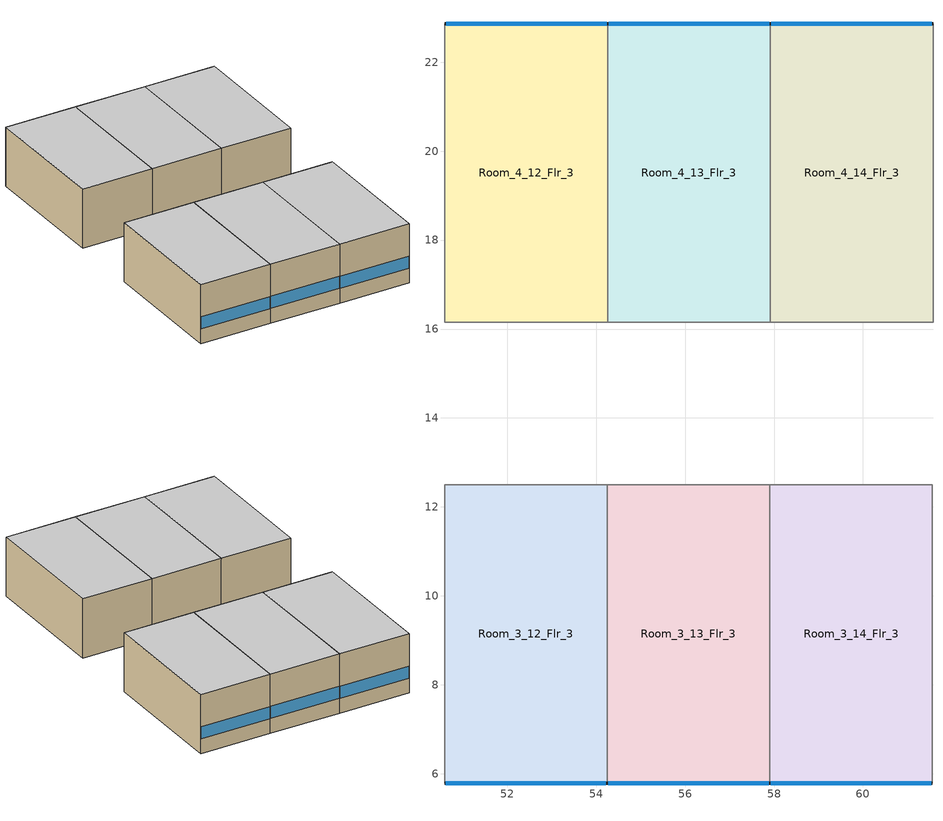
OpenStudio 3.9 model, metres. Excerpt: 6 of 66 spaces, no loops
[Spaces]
Room_3_12_Flr_3
 floor adiabatic (BTAP-Int-Wall): 54.25,12.5 54.25,5.79 50.59,5.79 50.59,12.5 z7.01
 wall outside: 50.59,5.79 54.25,5.79 z7.01:10.06
 wall to Corridor_Flr_3: 54.25,12.5 50.59,12.5 z7.01:10.06
 wall to Room_3_11_Flr_3: 50.59,12.5 50.59,5.79 z7.01:10.06
 wall to Room_3_13_Flr_3: 54.25,5.79 54.25,12.5 z7.01:10.06
 window (BTAP-Ext-FixedWindow:U=0.144 SHGC=0.600): 50.62,5.79 54.22,5.79 z7.77:8.39
 ceiling adiabatic (BTAP-Int-Wall): 54.25,5.79 54.25,12.5 50.59,12.5 50.59,5.79 z10.06
Room_3_13_Flr_3
 floor adiabatic (BTAP-Int-Wall): 57.9,12.5 57.9,5.79 54.25,5.79 54.25,12.5 z7.01
 wall outside: 54.25,5.79 57.9,5.79 z7.01:10.06
 wall to Corridor_Flr_3: 57.9,12.5 54.25,12.5 z7.01:10.06
 wall to Room_3_14_Flr_3: 57.9,5.79 57.9,12.5 z7.01:10.06
 window (BTAP-Ext-FixedWindow:U=0.144 SHGC=0.600): 54.27,5.79 57.88,5.79 z7.77:8.39
 ceiling adiabatic (BTAP-Int-Wall): 57.9,5.79 57.9,12.5 54.25,12.5 54.25,5.79 z10.06
Room_3_14_Flr_3
 floor adiabatic (BTAP-Int-Wall): 61.56,12.5 61.56,5.79 57.9,5.79 57.9,12.5 z7.01
 wall outside: 57.9,5.79 61.56,5.79 z7.01:10.06
 wall to Corridor_Flr_3: 61.56,12.5 57.9,12.5 z7.01:10.06
 wall to Room_3_15_Flr_3: 61.56,5.79 61.56,12.5 z7.01:10.06
 window (BTAP-Ext-FixedWindow:U=0.144 SHGC=0.600): 57.93,5.79 61.54,5.79 z7.77:8.39
 ceiling adiabatic (BTAP-Int-Wall): 61.56,5.79 61.56,12.5 57.9,12.5 57.9,5.79 z10.06
Room_4_12_Flr_3
 floor adiabatic (BTAP-Int-Wall): 54.26,22.86 54.26,16.15 50.6,16.15 50.6,22.86 z7.01
 wall outside: 54.26,22.86 50.6,22.86 z7.01:10.06
 wall to Room_4_13_Flr_3: 54.26,16.15 54.26,22.86 z7.01:10.06
 wall to Corridor_Flr_3: 50.6,16.15 54.26,16.15 z7.01:10.06
 wall to Room_4_11_Flr_3: 50.6,22.86 50.6,16.15 z7.01:10.06
 window (BTAP-Ext-FixedWindow:U=0.144 SHGC=0.600): 54.23,22.86 50.63,22.86 z7.77:8.39
 ceiling adiabatic (BTAP-Int-Wall): 54.26,16.15 54.26,22.86 50.6,22.86 50.6,16.15 z10.06
Room_4_13_Flr_3
 floor adiabatic (BTAP-Int-Wall): 57.92,22.86 57.92,16.15 54.26,16.15 54.26,22.86 z7.01
 wall outside: 57.92,22.86 54.26,22.86 z7.01:10.06
 wall to Corridor_Flr_3: 54.26,16.15 57.92,16.15 z7.01:10.06
 wall to Room_4_14_Flr_3: 57.92,16.15 57.92,22.86 z7.01:10.06
 window (BTAP-Ext-FixedWindow:U=0.144 SHGC=0.600): 57.89,22.86 54.28,22.86 z7.77:8.39
 ceiling adiabatic (BTAP-Int-Wall): 57.92,16.15 57.92,22.86 54.26,22.86 54.26,16.15 z10.06
Room_4_14_Flr_3
 floor adiabatic (BTAP-Int-Wall): 61.58,22.86 61.58,16.15 57.92,16.15 57.92,22.86 z7.01
 wall outside: 61.58,22.86 57.92,22.86 z7.01:10.06
 wall to Corridor_Flr_3: 57.92,16.15 61.58,16.15 z7.01:10.06
 wall to Room_4_15_Flr_3: 61.58,16.15 61.58,22.86 z7.01:10.06
 window (BTAP-Ext-FixedWindow:U=0.144 SHGC=0.600): 61.55,22.86 57.94,22.86 z7.77:8.39
 ceiling adiabatic (BTAP-Int-Wall): 61.58,16.15 61.58,22.86 57.92,22.86 57.92,16.15 z10.06
[Site]
Yellowknife AP_NT_CAN: Latitude {deg}=62.46; Longitude {deg}=-114.44; Time Zone {hr}=-7; Elevation {m}=205.7; Terrain=City
[Building]
LargeHotel: North Axis {deg}=0; Default Construction Set=BTAP-Mass at hdd = 8170.0; Standards Number of Stories=7; Standards Number of Above Ground Stories=6; Standards Template=NECB2020; Standards Building Type=LargeHotel
[Site:WaterMainsTemperature]
Calculation Method=Correlation; Annual Average Outdoor Air Temperature {C}=-3.65833; Maximum Difference In Monthly Average Outdoor Air Temperatures {deltaC}=41.5
[Site:GroundTemperature:BuildingSurface]
19.527, 19.502, 19.536, 19.598, 20.002, 21.64, 22.225, 22.375, 21.449, 20.121, 19.802, 19.633
[SizingPeriod:DesignDay] Barometric Pressure {Pa}=98878; Rain Indicator=No; Snow Indicator=No; Day of Month=21; Daylight Saving Time Indicator=No; Humidity Condition Type=Wetbulb; Dry-Bulb Temperature Range Modifier Type=DefaultMultipliers
Name | Maximum Dry-Bulb Temperature {C} | Daily Dry-Bulb Temperature Range {deltaC} | Wind Speed {m/s} | Wind Direction {deg} | Month | Day Type | Wetbulb or DewPoint at Maximum Dry-Bulb {C} | Solar Model Indicator | ASHRAE Clear Sky Optical Depth for Beam Irradiance | ASHRAE Clear Sky Optical Depth for Diffuse Irradiance | Sky Clearness
Yellowknife AP Ann Clg .4% Condns DB=>MWB | 25.6 | 8 | 4.1 | 160 | 7 | SummerDesignDay | 16.1 | ASHRAETau | 0.369 | 2.418
Yellowknife AP Ann Clg .4% Condns WB=>MDB | 22.9 | 8 | 4.1 | 160 | 7 | SummerDesignDay | 17.2 | ASHRAETau | 0.369 | 2.418
Yellowknife AP Ann Htg 99.6% Condns DB | -40 | 0 | 1.8 | 310 | 1 | WinterDesignDay | -40 | ASHRAEClearSky |  |  | 0
[ClimateZones]
Climate Zone Institution Name 1=ASHRAE; Climate Zone Document Name 1=ANSI/ASHRAE Standard 169; Climate Zone Document Year 1=2006; Climate Zone Value 1=8
[Site:GroundTemperature:Shallow]
-14.3, -20.7, -22.4, -20.9, -12.3, -2.6, 6.6, 13.2, 15.1, 12, 4.5, -4.9
[Site:GroundTemperature:Deep]
-4.7, -9.4, -12.3, -13.2, -11.5, -7.6, -2.8, 1.9, 5.1, 5.8, 4, 0.2
[Site:GroundTemperature:FCfactorMethod]
January Ground Temperature {C}=0.1; February Ground Temperature {C}=-14.7; March Ground Temperature {C}=-20.9; April Ground Temperature {C}=-23.8; May Ground Temperature {C}=-22.4; June Ground Temperature {C}=-18.3; July Ground Temperature {C}=-6.9; August Ground Temperature {C}=7.1; September Ground Temperature {C}=14.9; October Ground Temperature {C}=17.7; November Ground Temperature {C}=15.3; December Ground Temperature {C}=8
[Material:NoMass] Roughness=Smooth; Thermal Absorptance=0.9; Solar Absorptance=0.7
Name | Thermal Resistance {m2-K/W} | Visible Absorptance
Typical Carpet Pad; Typical Carpet Pad 1 | 0.21648 | 0.8
Typical Insulation 1 | 8.28655 | 0.7
Typical Insulation 2 | 5.78966 | 0.7
Typical Insulation 3 | 9.09089 | 0.7
Typical Carpet Pad 2 | 2.57255 | 0.8
Typical Carpet Pad 3; Typical Carpet Pad 4 | 4.69593 | 0.8
Typical Insulation 4 | 0.694427 | 0.7
Typical Insulation 5 | 0.694444 | 0.7
[Material]
Name | Roughness | Thickness {m} | Conductivity {W/m-K} | Density {kg/m3} | Specific Heat {J/kg-K} | Thermal Absorptance | Solar Absorptance | Visible Absorptance
G05 25mm wood | MediumSmooth | 0.0254 | 0.15 | 608 | 1630 | 0.9 | 0.5 | 0.5
100mm Normalweight concrete floor 1 | MediumSmooth | 0.1016 | 2.31 | 2322 | 832
G01 13mm gypsum board 1 | Smooth | 0.0127 | 0.16 | 800 | 1090 | 0.9 | 0.7 | 0.5
4 in. Normalweight Concrete Floor 1 | MediumRough | 0.1016 | 2.31 | 2322 | 832 | 0.9 | 0.7 | 0.7
1IN Stucco 1 | Smooth | 0.0253 | 0.6918 | 1858 | 837 | 0.9 | 0.7 | 0.92
8IN CONCRETE HW RefBldg 1 | Rough | 0.2032 | 1.311 | 2240 | 836.8 | 0.9 | 0.7 | 0.7
1/2IN Gypsum 1 | Smooth | 0.0127 | 0.16 | 784.9 | 830 | 0.9 | 0.4 | 0.4
Metal Roof Surface 1; F08 Metal surface 1 | Smooth | 0.0008 | 45.28 | 7824 | 500 | 0.9 | 0.7 | 0.7
6 in. Normalweight Concrete Floor 1; 6 in. Normalweight Concrete Floor 2; 6 in. Normalweight Concrete Floor 3 | MediumRough | 0.1524 | 2.31 | 2322 | 832 | 0.9 | 0.7 | 0.7
[Construction]
BTAP-Int-Partition; BTAP-Int-Door: G05 25mm wood
BTAP-Int-Floor: 100mm Normalweight concrete floor 1, Typical Carpet Pad
BTAP-Int-Wall: G01 13mm gypsum board 1, G01 13mm gypsum board 1
BTAP-Int-Ceiling: Typical Carpet Pad, 100mm Normalweight concrete floor 1
BTAP-Int-Window: SimpleGlazing
BTAP-Ext-Floor-Mass:U-0.117: Typical Insulation 1, 4 in. Normalweight Concrete Floor 1, Typical Carpet Pad 1
BTAP-Ext-Wall-Mass:U-0.165: 1IN Stucco 1, 8IN CONCRETE HW RefBldg 1, Typical Insulation 2, 1/2IN Gypsum 1
BTAP-Ext-Roof-Metal:U-0.11: Metal Roof Surface 1, Typical Insulation 3
BTAP-Grnd-Floor-Mass:U-0.379: 6 in. Normalweight Concrete Floor 1, Typical Carpet Pad 2
BTAP-Grnd-Wall-Mass:U-0.21: 6 in. Normalweight Concrete Floor 2, Typical Carpet Pad 3
BTAP-Grnd-Roof-Mass:U-0.21: 6 in. Normalweight Concrete Floor 3, Typical Carpet Pad 4
BTAP-Ext-FixedWindow:U=0.144 SHGC=0.600; BTAP-Ext-GlassDoors:U=0.144 SHGC=0.600: SimpleGlazing:U=0.144 SHGC=0.600
BTAP-Ext-Door:U-1.44: F08 Metal surface 1, Typical Insulation 4
BTAP-Ext-OverHeadDoor:U-1.44: Typical Insulation 5
BTAP-Ext-Skylights:U=0.201 SHGC=0.600; BTAP-Ext-DaylightDomes:U=0.201 SHGC=0.600; BTAP-Ext-DaylightDiffuser:U=0.201 SHGC=0.600: SimpleGlazing:U=0.201 SHGC=0.600
[DefaultConstructionSet]
BTAP-Mass at hdd = 8170.0: Default Exterior Surface Constructions=BTAP-Mass at hdd = 8170.0; Default Interior Surface Constructions=Default Surface Constructions 2; Default Ground Contact Surface Constructions=BTAP-Mass at hdd = 8170.0 1; Default Exterior SubSurface Constructions=BTAP-Mass at hdd = 8170.0; Default Interior SubSurface Constructions=Default Sub Surface Constructions 2; Interior Partition Construction=BTAP-Int-Partition
[DefaultSurfaceConstructions]
Name | Floor Construction | Wall Construction | Roof Ceiling Construction
Default Surface Constructions 2 | BTAP-Int-Floor | BTAP-Int-Wall | BTAP-Int-Ceiling
BTAP-Mass at hdd = 8170.0 | BTAP-Ext-Floor-Mass:U-0.117 | BTAP-Ext-Wall-Mass:U-0.165 | BTAP-Ext-Roof-Metal:U-0.11
BTAP-Mass at hdd = 8170.0 1 | BTAP-Grnd-Floor-Mass:U-0.379 | BTAP-Grnd-Wall-Mass:U-0.21 | BTAP-Grnd-Roof-Mass:U-0.21
[DefaultSubSurfaceConstructions]
Name | Fixed Window Construction | Operable Window Construction | Door Construction | Glass Door Construction | Overhead Door Construction | Skylight Construction | Tubular Daylight Dome Construction | Tubular Daylight Diffuser Construction
Default Sub Surface Constructions 2 | BTAP-Int-Window | BTAP-Int-Window | BTAP-Int-Door
BTAP-Mass at hdd = 8170.0 | BTAP-Ext-FixedWindow:U=0.144 SHGC=0.600 | BTAP-Ext-FixedWindow:U=0.144 SHGC=0.600 | BTAP-Ext-Door:U-1.44 | BTAP-Ext-GlassDoors:U=0.144 SHGC=0.600 | BTAP-Ext-OverHeadDoor:U-1.44 | BTAP-Ext-Skylights:U=0.201 SHGC=0.600 | BTAP-Ext-DaylightDomes:U=0.201 SHGC=0.600 | BTAP-Ext-DaylightDiffuser:U=0.201 SHGC=0.600
[WindowMaterial:SimpleGlazingSystem] Solar Heat Gain Coefficient=0.6; Visible Transmittance=0.21
Name | U-Factor {W/m2-K}
SimpleGlazing | 2.2
SimpleGlazing:U=0.144 SHGC=0.600 | 1.44
SimpleGlazing:U=0.201 SHGC=0.600 | 2.01
[Space] Space Type=Space Function Guest room; Building Story=Building Story 3; Volume {m3}=Autocalculate
Name | Thermal Zone
Room_3_12_Flr_3 | DU_BT=Space Function_ST=Guest room_FL=Building Story 3_SCHF 1
Room_3_13_Flr_3 | DU_BT=Space Function_ST=Guest room_FL=Building Story 3_SCHF 4
Room_3_14_Flr_3 | DU_BT=Space Function_ST=Guest room_FL=Building Story 3_SCHF 14
Room_4_12_Flr_3 | DU_BT=Space Function_ST=Guest room_FL=Building Story 3_SCHF 35
Room_4_13_Flr_3 | DU_BT=Space Function_ST=Guest room_FL=Building Story 3_SCHF 37
Room_4_14_Flr_3 | DU_BT=Space Function_ST=Guest room_FL=Building Story 3_SCHF 7
[BuildingStory]
Building Story 3: Nominal Z Coordinate {m}=7.008
[SpaceType]
Space Function Guest room: Default Schedule Set=Space Function Guest room Schedule Set; Design Specification Outdoor Air Object=Space Function Guest room Ventilation; Standards Building Type=Space Function; Standards Space Type=Guest room
[People:Definition]
Space Function Guest room People Definition: Number of People Calculation Method=People/Area; People per Space Floor Area {person/m2}=0.0400145; Fraction Radiant=0.3
[People]
Space Function Guest room People: People Definition=Space Function Guest room People Definition; Space or SpaceType=Space Function Guest room; Work Efficiency Schedule=Work Efficiency Schedule; Clothing Insulation Schedule=Clothing Schedule; Air Velocity Schedule=Air Velocity Schedule; Multiplier=1
[Lights:Definition]
Space Function Guest room Lights Definition: Design Level Calculation Method=Watts/Area; Watts per Space Floor Area {W/m2}=4.4; Fraction Radiant=0.5; Fraction Visible=0.2
[Lights]
Space Function Guest room Lights: Lights Definition=Space Function Guest room Lights Definition; Space or SpaceType=Space Function Guest room; Fraction Replaceable=1
[DesignSpecification:OutdoorAir]
Space Function Guest room Ventilation: Outdoor Air Method=Sum; Outdoor Air Flow per Person {m3/s-person}=0.00634769; Outdoor Air Flow per Floor Area {m3/s-m2}=0.0003048
[DefaultScheduleSet]
Space Function Guest room Schedule Set: Number of People Schedule=NECB-F-Occupancy; People Activity Level Schedule=NECB-Activity; Lighting Schedule=NECB-F-Lighting; Electric Equipment Schedule=NECB-F-Electric-Equipment
[ThermostatSetpoint:DualSetpoint] Heating Setpoint Temperature Schedule=NECB-F-Thermostat Setpoint-Heating; Cooling Setpoint Temperature Schedule=NECB-F-Thermostat Setpoint-Cooling
Space Function Guest room Thermostat 113; Space Function Guest room Thermostat 116; Space Function Guest room Thermostat 120; Space Function Guest room Thermostat 128; Space Function Guest room Thermostat 152; Space Function Guest room Thermostat 154
[ElectricEquipment:Definition]
Space Function Guest room Elec Equip Definition: Design Level Calculation Method=Watts/Area; Watts per Space Floor Area {W/m2}=2.50091; Fraction Radiant=0.5
[ElectricEquipment]
Space Function Guest room Elec Equip: Electric Equipment Definition=Space Function Guest room Elec Equip Definition; Space or SpaceType=Space Function Guest room
[SpaceInfiltration:DesignFlowRate] Schedule=Always On Discrete; Design Flow Rate Calculation Method=Flow/ExteriorArea; Flow per Exterior Surface Area {m3/s-m2}=0.000295418; Constant Term Coefficient=0; Temperature Term Coefficient=0; Velocity Term Coefficient=0.224; Velocity Squared Term Coefficient=0
Name | Space or SpaceType
Room_3_12_Flr_3 Infiltration | Room_3_12_Flr_3
Room_3_13_Flr_3 Infiltration | Room_3_13_Flr_3
Room_3_14_Flr_3 Infiltration | Room_3_14_Flr_3
Room_4_12_Flr_3 Infiltration | Room_4_12_Flr_3
Room_4_13_Flr_3 Infiltration | Room_4_13_Flr_3
Room_4_14_Flr_3 Infiltration | Room_4_14_Flr_3
[ThermalZone] Multiplier=4; Use Ideal Air Loads=No
Name | Thermostat
DU_BT=Space Function_ST=Guest room_FL=Building Story 3_SCHF 1 | Space Function Guest room Thermostat 113
DU_BT=Space Function_ST=Guest room_FL=Building Story 3_SCHF 4 | Space Function Guest room Thermostat 116
DU_BT=Space Function_ST=Guest room_FL=Building Story 3_SCHF 7 | Space Function Guest room Thermostat 120
DU_BT=Space Function_ST=Guest room_FL=Building Story 3_SCHF 14 | Space Function Guest room Thermostat 128
DU_BT=Space Function_ST=Guest room_FL=Building Story 3_SCHF 35 | Space Function Guest room Thermostat 152
DU_BT=Space Function_ST=Guest room_FL=Building Story 3_SCHF 37 | Space Function Guest room Thermostat 154
[Foundation:Kiva]
Bldg Kiva Foundation: Wall Height Above Grade {m}=0; Wall Depth Below Slab {m}=0
[Foundation:Kiva:Settings]

[Schedule:Ruleset]
Clothing Schedule: Default Day Schedule=Clothing Schedule Default Winter Clothes
Air Velocity Schedule: Default Day Schedule=Air Velocity Schedule Default
Work Efficiency Schedule: Default Day Schedule=Work Efficiency Schedule Default
NECB-Activity: Default Day Schedule=NECB-Activity Default; Summer Design Day Schedule=NECB-Activity Summer Design Day; Winter Design Day Schedule=NECB-Activity Winter Design Day
NECB-F-Occupancy: Default Day Schedule=NECB-F-Occupancy Default
NECB-F-Lighting: Default Day Schedule=NECB-F-Lighting Default
NECB-F-Electric-Equipment: Default Day Schedule=NECB-F-Electric-Equipment Default
NECB-F-Thermostat Setpoint-Heating: Default Day Schedule=NECB-F-Thermostat Setpoint-Heating Default
NECB-F-Thermostat Setpoint-Cooling: Default Day Schedule=NECB-F-Thermostat Setpoint-Cooling Default
[Schedule:Day]
Clothing Schedule Default Winter Clothes: 24, 0, 1
Clothing Schedule Summer Clothes: 24, 0, 0.5
Air Velocity Schedule Default: 24, 0, 0.2
Work Efficiency Schedule Default: 24, 0, 0
NECB-Activity Default; NECB-Activity Winter Design Day; NECB-Activity Summer Design Day: No, 24, 0, 130
NECB-F-Occupancy Default; NECB-F-Occupancy Default|Wkdy Day; NECB-F-Occupancy Sat Day; NECB-F-Occupancy Sun|Hol Day: No, 7, 0, 0.63, 8, 0, 0.49, 10, 0, 0.28, 16, 0, 0.14, 17, 0, 0.21, 20, 0, 0.35, 22, 0, 0.49, 23, 0, 0.56, 24, 0, 0.63
NECB-F-Lighting Default; NECB-F-Lighting Default|Wkdy Day; NECB-F-Lighting Sat Day; NECB-F-Lighting Sun|Hol Day; NECB-F-Electric-Equipment Default; NECB-F-Electric-Equipment Default|Wkdy Day; NECB-F-Electric-Equipment Sat Day; NECB-F-Electric-Equipment Sun|Hol Day: No, 1, 0, 0.21, 3, 0, 0.14, 6, 0, 0.07, 7, 0, 0.14, 8, 0, 0.28, 9, 0, 0.35, 11, 0, 0.28, 12, 0, 0.21, 19, 0, 0.14, 20, 0, 0.42, 21, 0, 0.56, 22, 0, 0.63, 23, 0, 0.56, 24, 0, 0.42
NECB-F-Thermostat Setpoint-Heating Default; NECB-F-Thermostat Setpoint-Heating Default|Wkdy Day; NECB-F-Thermostat Setpoint-Heating Sat Day; NECB-F-Thermostat Setpoint-Heating Sun|Hol Day: No, 1, 0, 22, 7, 0, 18, 8, 0, 20, 24, 0, 22
NECB-F-Thermostat Setpoint-Cooling Default; NECB-F-Thermostat Setpoint-Cooling Default|Wkdy Day; NECB-F-Thermostat Setpoint-Cooling Sat Day; NECB-F-Thermostat Setpoint-Cooling Sun|Hol Day: No, 24, 0, 24
[Schedule:Rule] Date Specification Type=DateRange; Start Day=1
Name | Schedule Ruleset | Rule Order | Day Schedule | Start Month | End Month | End Day | Apply Monday | Apply Tuesday | Apply Wednesday | Apply Thursday | Apply Friday | Apply Saturday | Apply Sunday
Schedule Rule 1 | Clothing Schedule | 0 | Clothing Schedule Summer Clothes | 5 | 9 | 30
Schedule Rule 35 | NECB-F-Occupancy | 2 | NECB-F-Occupancy Default|Wkdy Day | 1 | 12 | 31 | Yes | Yes | Yes | Yes | Yes
Schedule Rule 36 | NECB-F-Occupancy | 1 | NECB-F-Occupancy Sat Day | 1 | 12 | 31 |  |  |  |  |  | Yes
Schedule Rule 37 | NECB-F-Occupancy | 0 | NECB-F-Occupancy Sun|Hol Day | 1 | 12 | 31 |  |  |  |  |  |  | Yes
Schedule Rule 38 | NECB-F-Lighting | 2 | NECB-F-Lighting Default|Wkdy Day | 1 | 12 | 31 | Yes | Yes | Yes | Yes | Yes
Schedule Rule 39 | NECB-F-Lighting | 1 | NECB-F-Lighting Sat Day | 1 | 12 | 31 |  |  |  |  |  | Yes
Schedule Rule 40 | NECB-F-Lighting | 0 | NECB-F-Lighting Sun|Hol Day | 1 | 12 | 31 |  |  |  |  |  |  | Yes
Schedule Rule 41 | NECB-F-Electric-Equipment | 2 | NECB-F-Electric-Equipment Default|Wkdy Day | 1 | 12 | 31 | Yes | Yes | Yes | Yes | Yes
Schedule Rule 42 | NECB-F-Electric-Equipment | 1 | NECB-F-Electric-Equipment Sat Day | 1 | 12 | 31 |  |  |  |  |  | Yes
Schedule Rule 43 | NECB-F-Electric-Equipment | 0 | NECB-F-Electric-Equipment Sun|Hol Day | 1 | 12 | 31 |  |  |  |  |  |  | Yes
Schedule Rule 44 | NECB-F-Thermostat Setpoint-Heating | 2 | NECB-F-Thermostat Setpoint-Heating Default|Wkdy Day | 1 | 12 | 31 | Yes | Yes | Yes | Yes | Yes
Schedule Rule 45 | NECB-F-Thermostat Setpoint-Heating | 1 | NECB-F-Thermostat Setpoint-Heating Sat Day | 1 | 12 | 31 |  |  |  |  |  | Yes
Schedule Rule 46 | NECB-F-Thermostat Setpoint-Heating | 0 | NECB-F-Thermostat Setpoint-Heating Sun|Hol Day | 1 | 12 | 31 |  |  |  |  |  |  | Yes
Schedule Rule 47 | NECB-F-Thermostat Setpoint-Cooling | 2 | NECB-F-Thermostat Setpoint-Cooling Default|Wkdy Day | 1 | 12 | 31 | Yes | Yes | Yes | Yes | Yes
Schedule Rule 48 | NECB-F-Thermostat Setpoint-Cooling | 1 | NECB-F-Thermostat Setpoint-Cooling Sat Day | 1 | 12 | 31 |  |  |  |  |  | Yes
Schedule Rule 49 | NECB-F-Thermostat Setpoint-Cooling | 0 | NECB-F-Thermostat Setpoint-Cooling Sun|Hol Day | 1 | 12 | 31 |  |  |  |  |  |  | Yes
[Schedule:Constant]
Always On Discrete: Value=1
